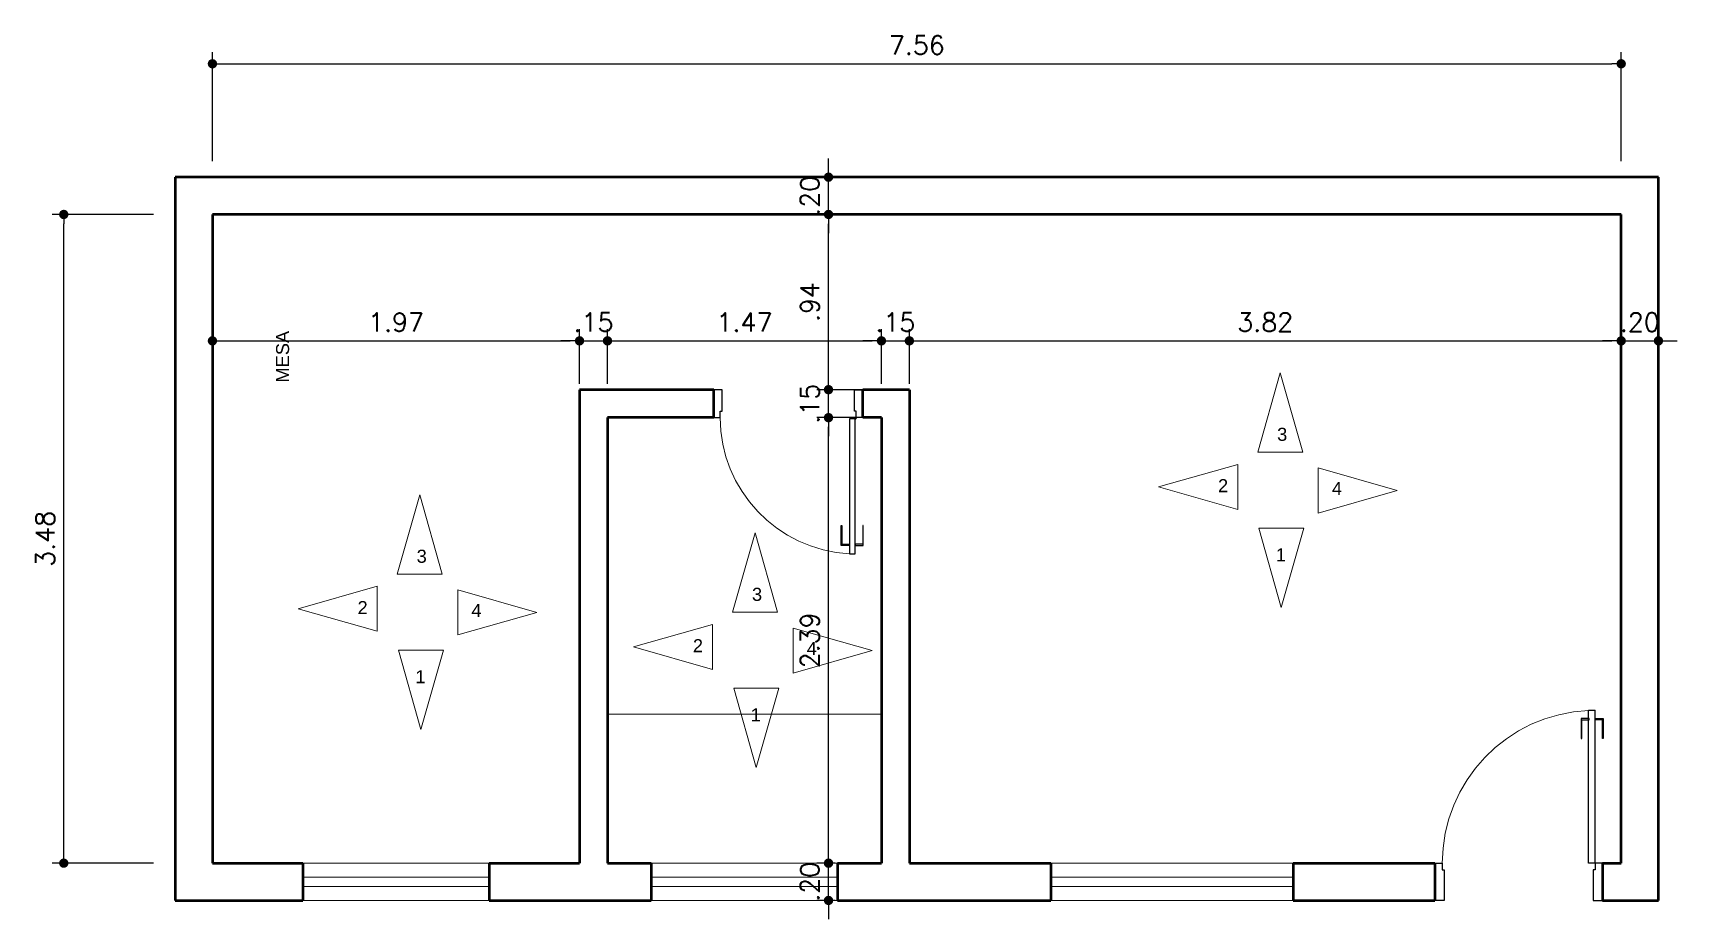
# Model space of a CAD drawing. Header units: millimetres. Extents: x -4763 to 645, y -25 to 217.
# Drawn here: x 25.92 to 34.74, y 26.42 to 31.17 of the extents above; entities that cross this region are included whole.
import ezdxf

# ---------------------------------------------------------------- set-up
doc = ezdxf.new("R2010")
doc.units = ezdxf.units.MM
doc.header["$LTSCALE"] = 0.5
doc.header["$PDMODE"] = 3
doc.linetypes.add('HIDDEN', pattern=[0.375, 0.25, -0.125])
doc.linetypes.add('HIDDEN2', pattern=[4.7625, 3.175, -1.5875])
for name, color, linetype, lineweight in [('A-TRACEJADO', 251, 'HIDDEN2', 18), ('Alvenaria-alta', 5, 'Continuous', 50), ('Alvenaria-baixa', 3, 'Continuous', 20), ('ARQ cota externa', 1, 'Continuous', 15), ('ARQ Esquadria 2', 2, 'Continuous', 20), ('ARQ Mobiliario', 34, 'Continuous', 13), ('Linha-projeção', 8, 'HIDDEN', 15), ('TEXTO 01', 1, 'Continuous', 18)]:
    doc.layers.add(name, color=color, linetype=linetype, lineweight=lineweight)
doc.layers.add('DETALHE', color=2, linetype='Continuous')
doc.layers.add('PORTAS', color=2, linetype='Continuous')
doc.styles.add('arial 7', font='arial.ttf', dxfattribs={"height": 0.07})
doc.styles.add('RS50', font='romans.shx', dxfattribs={"height": 0.1})
doc.dimstyles.new('Cota 50', dxfattribs={"dimscale": 0.05, "dimtxt": 0.1, "dimasz": 1, "dimexe": 1.25, "dimexo": 0.625, "dimgap": 1, "dimtad": 1, "dimzin": 4, "dimdsep": 46, "dimtxsty": 'RS50', "dimblk": 'DOT', "dimcen": 0.1, "dimclrd": 256, "dimclre": 256, "dimclrt": 256, "dimadec": 0, "dimazin": 0, "dimtfac": 1, "dimtix": 1, "dimtmove": 0, "dimatfit": 3, "dimldrblk": 'DOT', "dimfxl": 1.25, "dimarcsym": 0})

# ---------------------------------------------------------------- blocks, each defined once
blk = doc.blocks.new('_Dot')
at = {"color": 0, "linetype": 'ByBlock', "lineweight": -2}
blk.add_line((-0.5, 0), (-1, 0), dxfattribs=at)
at = {"color": 0, "linetype": 'ByBlock', "const_width": 0.5}
blk.add_lwpolyline([(-0.25, 0, 1), (0.25, 0, 1)], format="xyb", close=True, dxfattribs=at)
blk = doc.blocks.new('*D187')
at = {"layer": 'ARQ cota externa', "lineweight": -2, "transparency": 16777216}
for p, q in [((26.5624, 30.1959), (26.0187, 30.1959)), ((26.0812, 26.7659), (26.0812, 30.1459)), ((26.5624, 26.7159), (26.0187, 26.7159))]:
    blk.add_line(p, q, dxfattribs=at)
at = {"layer": 'DEFPOINTS', "color": 0, "transparency": 16777216}
for p in [(26.0812, 30.1959), (26.5937, 30.1959), (26.5937, 26.7159)]:
    blk.add_point(p, dxfattribs=at)
at = {"layer": 'ARQ cota externa', "lineweight": -2, "transparency": 16777216, "xscale": 0.05, "yscale": 0.05, "zscale": 0.05}
for p, rotation in [((26.0812, 30.1959), 90), ((26.0812, 26.7159), 270)]:
    blk.add_blockref('_Dot', p, dxfattribs=dict(at, rotation=rotation))
at = {"layer": 'ARQ cota externa', "transparency": 16777216, "insert": (25.9812, 28.4559), "char_height": 0.1, "attachment_point": 5, "rotation": 90, "style": 'RS50'}
blk.add_mtext('3.48', dxfattribs=at)
blk = doc.blocks.new('*D188')
at = {"layer": 'ARQ cota externa', "lineweight": -2, "transparency": 16777216}
for p, q in [((26.8791, 30.4827), (26.8791, 31.0668)), ((34.4391, 30.4827), (34.4391, 31.0668)), ((26.9291, 31.0043), (34.3891, 31.0043))]:
    blk.add_line(p, q, dxfattribs=at)
at = {"layer": 'DEFPOINTS', "color": 0, "transparency": 16777216}
for p in [(34.4391, 31.0043), (26.8791, 30.4514), (34.4391, 30.4514)]:
    blk.add_point(p, dxfattribs=at)
at = {"layer": 'ARQ cota externa', "lineweight": -2, "transparency": 16777216, "xscale": 0.05, "yscale": 0.05, "zscale": 0.05, "rotation": 180}
blk.add_blockref('_Dot', (26.8791, 31.0043), dxfattribs=at)
at = {"layer": 'ARQ cota externa', "lineweight": -2, "transparency": 16777216, "xscale": 0.05, "yscale": 0.05, "zscale": 0.05}
blk.add_blockref('_Dot', (34.4391, 31.0043), dxfattribs=at)
at = {"layer": 'ARQ cota externa', "transparency": 16777216, "insert": (30.6591, 31.1043), "char_height": 0.1, "attachment_point": 5, "style": 'RS50'}
blk.add_mtext('7.56', dxfattribs=at)
blk = doc.blocks.new('*D192')
at = {"layer": 'ARQ cota externa', "lineweight": -2, "transparency": 16777216}
for p, q in [((26.8791, 29.3941), (26.8791, 29.5804)), ((28.8491, 29.2871), (28.8491, 29.5804)), ((26.9291, 29.5179), (28.7991, 29.5179))]:
    blk.add_line(p, q, dxfattribs=at)
at = {"layer": 'DEFPOINTS', "color": 0, "transparency": 16777216}
for p in [(28.8491, 29.5179), (26.8791, 29.3629), (28.8491, 29.2559)]:
    blk.add_point(p, dxfattribs=at)
at = {"layer": 'ARQ cota externa', "lineweight": -2, "transparency": 16777216, "xscale": 0.05, "yscale": 0.05, "zscale": 0.05, "rotation": 180}
blk.add_blockref('_Dot', (26.8791, 29.5179), dxfattribs=at)
at = {"layer": 'ARQ cota externa', "lineweight": -2, "transparency": 16777216, "xscale": 0.05, "yscale": 0.05, "zscale": 0.05}
blk.add_blockref('_Dot', (28.8491, 29.5179), dxfattribs=at)
at = {"layer": 'ARQ cota externa', "transparency": 16777216, "insert": (27.8641, 29.6179), "char_height": 0.1, "attachment_point": 5, "style": 'RS50'}
blk.add_mtext('1.97', dxfattribs=at)
blk = doc.blocks.new('*D193')
at = {"layer": 'ARQ cota externa', "lineweight": -2, "transparency": 16777216}
for p, q in [((28.8491, 29.2871), (28.8491, 29.5804)), ((28.9991, 29.2871), (28.9991, 29.5804)), ((28.7991, 29.5179), (28.7491, 29.5179)), ((28.8491, 29.5179), (28.9991, 29.5179)), ((29.0491, 29.5179), (29.0991, 29.5179))]:
    blk.add_line(p, q, dxfattribs=at)
at = {"layer": 'DEFPOINTS', "color": 0, "transparency": 16777216}
for p in [(28.9991, 29.5179), (28.8491, 29.2559), (28.9991, 29.2559)]:
    blk.add_point(p, dxfattribs=at)
at = {"layer": 'ARQ cota externa', "lineweight": -2, "transparency": 16777216, "xscale": 0.05, "yscale": 0.05, "zscale": 0.05}
blk.add_blockref('_Dot', (28.8491, 29.5179), dxfattribs=at)
at = {"layer": 'ARQ cota externa', "lineweight": -2, "transparency": 16777216, "xscale": 0.05, "yscale": 0.05, "zscale": 0.05, "rotation": 180}
blk.add_blockref('_Dot', (28.9991, 29.5179), dxfattribs=at)
at = {"layer": 'ARQ cota externa', "transparency": 16777216, "insert": (28.9241, 29.6179), "char_height": 0.1, "attachment_point": 5, "style": 'RS50'}
blk.add_mtext('.15', dxfattribs=at)
blk = doc.blocks.new('*D189')
at = {"layer": 'ARQ cota externa', "lineweight": -2, "transparency": 16777216}
for p, q in [((28.9991, 29.2871), (28.9991, 29.5804)), ((30.4691, 29.2871), (30.4691, 29.5804)), ((29.0491, 29.5179), (30.4191, 29.5179))]:
    blk.add_line(p, q, dxfattribs=at)
at = {"layer": 'DEFPOINTS', "color": 0, "transparency": 16777216}
for p in [(30.4691, 29.5179), (28.9991, 29.2559), (30.4691, 29.2559)]:
    blk.add_point(p, dxfattribs=at)
at = {"layer": 'ARQ cota externa', "lineweight": -2, "transparency": 16777216, "xscale": 0.05, "yscale": 0.05, "zscale": 0.05, "rotation": 180}
blk.add_blockref('_Dot', (28.9991, 29.5179), dxfattribs=at)
at = {"layer": 'ARQ cota externa', "lineweight": -2, "transparency": 16777216, "xscale": 0.05, "yscale": 0.05, "zscale": 0.05}
blk.add_blockref('_Dot', (30.4691, 29.5179), dxfattribs=at)
at = {"layer": 'ARQ cota externa', "transparency": 16777216, "insert": (29.7341, 29.6179), "char_height": 0.1, "attachment_point": 5, "style": 'RS50'}
blk.add_mtext('1.47', dxfattribs=at)
blk = doc.blocks.new('*D194')
at = {"layer": 'ARQ cota externa', "lineweight": -2, "transparency": 16777216}
for p, q in [((30.4691, 29.2871), (30.4691, 29.5804)), ((30.6191, 29.2871), (30.6191, 29.5804)), ((30.4191, 29.5179), (30.3691, 29.5179)), ((30.4691, 29.5179), (30.6191, 29.5179)), ((30.6691, 29.5179), (30.7191, 29.5179))]:
    blk.add_line(p, q, dxfattribs=at)
at = {"layer": 'DEFPOINTS', "color": 0, "transparency": 16777216}
for p in [(30.6191, 29.5179), (30.4691, 29.2559), (30.6191, 29.2559)]:
    blk.add_point(p, dxfattribs=at)
at = {"layer": 'ARQ cota externa', "lineweight": -2, "transparency": 16777216, "xscale": 0.05, "yscale": 0.05, "zscale": 0.05}
blk.add_blockref('_Dot', (30.4691, 29.5179), dxfattribs=at)
at = {"layer": 'ARQ cota externa', "lineweight": -2, "transparency": 16777216, "xscale": 0.05, "yscale": 0.05, "zscale": 0.05, "rotation": 180}
blk.add_blockref('_Dot', (30.6191, 29.5179), dxfattribs=at)
at = {"layer": 'ARQ cota externa', "transparency": 16777216, "insert": (30.5441, 29.6179), "char_height": 0.1, "attachment_point": 5, "style": 'RS50'}
blk.add_mtext('.15', dxfattribs=at)
blk = doc.blocks.new('*D190')
at = {"layer": 'ARQ cota externa', "lineweight": -2, "transparency": 16777216}
for p, q in [((30.6191, 29.2871), (30.6191, 29.5804)), ((34.4391, 29.2871), (34.4391, 29.5804)), ((30.6691, 29.5179), (34.3891, 29.5179))]:
    blk.add_line(p, q, dxfattribs=at)
at = {"layer": 'DEFPOINTS', "color": 0, "transparency": 16777216}
for p in [(34.4391, 29.5179), (30.6191, 29.2559), (34.4391, 29.2559)]:
    blk.add_point(p, dxfattribs=at)
at = {"layer": 'ARQ cota externa', "lineweight": -2, "transparency": 16777216, "xscale": 0.05, "yscale": 0.05, "zscale": 0.05, "rotation": 180}
blk.add_blockref('_Dot', (30.6191, 29.5179), dxfattribs=at)
at = {"layer": 'ARQ cota externa', "lineweight": -2, "transparency": 16777216, "xscale": 0.05, "yscale": 0.05, "zscale": 0.05}
blk.add_blockref('_Dot', (34.4391, 29.5179), dxfattribs=at)
at = {"layer": 'ARQ cota externa', "transparency": 16777216, "insert": (32.5291, 29.6179), "char_height": 0.1, "attachment_point": 5, "style": 'RS50'}
blk.add_mtext('3.82', dxfattribs=at)
blk = doc.blocks.new('*D191')
at = {"layer": 'ARQ cota externa', "lineweight": -2, "transparency": 16777216}
for p, q in [((34.4391, 29.2871), (34.4391, 29.5804)), ((34.6391, 29.5491), (34.6391, 29.5804)), ((34.3891, 29.5179), (34.3391, 29.5179)), ((34.4391, 29.5179), (34.6391, 29.5179)), ((34.6891, 29.5179), (34.7391, 29.5179))]:
    blk.add_line(p, q, dxfattribs=at)
at = {"layer": 'DEFPOINTS', "color": 0, "transparency": 16777216}
for p in [(34.6391, 29.5179), (34.6391, 29.5179), (34.4391, 29.2559)]:
    blk.add_point(p, dxfattribs=at)
at = {"layer": 'ARQ cota externa', "lineweight": -2, "transparency": 16777216, "xscale": 0.05, "yscale": 0.05, "zscale": 0.05}
blk.add_blockref('_Dot', (34.4391, 29.5179), dxfattribs=at)
at = {"layer": 'ARQ cota externa', "lineweight": -2, "transparency": 16777216, "xscale": 0.05, "yscale": 0.05, "zscale": 0.05, "rotation": 180}
blk.add_blockref('_Dot', (34.6391, 29.5179), dxfattribs=at)
at = {"layer": 'ARQ cota externa', "transparency": 16777216, "insert": (34.5391, 29.6179), "char_height": 0.1, "attachment_point": 5, "style": 'RS50'}
blk.add_mtext('.20', dxfattribs=at)
blk = doc.blocks.new('*D182')
at = {"layer": 'ARQ cota externa', "lineweight": -2, "transparency": 16777216}
for p, q in [((30.1852, 26.7659), (30.1852, 26.8159)), ((30.2208, 26.7159), (30.1227, 26.7159)), ((30.1852, 26.5159), (30.1852, 26.7159)), ((30.2208, 26.5159), (30.1227, 26.5159)), ((30.1852, 26.4659), (30.1852, 26.4159))]:
    blk.add_line(p, q, dxfattribs=at)
at = {"layer": 'DEFPOINTS', "color": 0, "transparency": 16777216}
for p in [(30.1852, 26.7159), (30.252, 26.7159), (30.252, 26.5159)]:
    blk.add_point(p, dxfattribs=at)
at = {"layer": 'ARQ cota externa', "lineweight": -2, "transparency": 16777216, "xscale": 0.05, "yscale": 0.05, "zscale": 0.05}
for p, rotation in [((30.1852, 26.7159), 270), ((30.1852, 26.5159), 90)]:
    blk.add_blockref('_Dot', p, dxfattribs=dict(at, rotation=rotation))
at = {"layer": 'ARQ cota externa', "transparency": 16777216, "insert": (30.0852, 26.6159), "char_height": 0.1, "attachment_point": 5, "rotation": 90, "style": 'RS50'}
blk.add_mtext('.20', dxfattribs=at)
blk = doc.blocks.new('*D183')
at = {"layer": 'ARQ cota externa', "lineweight": -2, "transparency": 16777216}
for p, q in [((30.4379, 29.1059), (30.1227, 29.1059)), ((30.1852, 26.7659), (30.1852, 29.0559)), ((30.2208, 26.7159), (30.1227, 26.7159))]:
    blk.add_line(p, q, dxfattribs=at)
at = {"layer": 'DEFPOINTS', "color": 0, "transparency": 16777216}
for p in [(30.1852, 29.1059), (30.4691, 29.1059), (30.252, 26.7159)]:
    blk.add_point(p, dxfattribs=at)
at = {"layer": 'ARQ cota externa', "lineweight": -2, "transparency": 16777216, "xscale": 0.05, "yscale": 0.05, "zscale": 0.05}
for p, rotation in [((30.1852, 29.1059), 90), ((30.1852, 26.7159), 270)]:
    blk.add_blockref('_Dot', p, dxfattribs=dict(at, rotation=rotation))
at = {"layer": 'ARQ cota externa', "transparency": 16777216, "insert": (30.0852, 27.9109), "char_height": 0.1, "attachment_point": 5, "rotation": 90, "style": 'RS50'}
blk.add_mtext('2.39', dxfattribs=at)
blk = doc.blocks.new('*D184')
at = {"layer": 'ARQ cota externa', "lineweight": -2, "transparency": 16777216}
for p, q in [((30.1852, 29.3059), (30.1852, 29.3559)), ((30.4379, 29.2559), (30.1227, 29.2559)), ((30.1852, 29.1059), (30.1852, 29.2559)), ((30.4379, 29.1059), (30.1227, 29.1059)), ((30.1852, 29.0559), (30.1852, 29.0059))]:
    blk.add_line(p, q, dxfattribs=at)
at = {"layer": 'DEFPOINTS', "color": 0, "transparency": 16777216}
for p in [(30.1852, 29.2559), (30.4691, 29.2559), (30.4691, 29.1059)]:
    blk.add_point(p, dxfattribs=at)
at = {"layer": 'ARQ cota externa', "lineweight": -2, "transparency": 16777216, "xscale": 0.05, "yscale": 0.05, "zscale": 0.05}
for p, rotation in [((30.1852, 29.2559), 270), ((30.1852, 29.1059), 90)]:
    blk.add_blockref('_Dot', p, dxfattribs=dict(at, rotation=rotation))
at = {"layer": 'ARQ cota externa', "transparency": 16777216, "insert": (30.0852, 29.1809), "char_height": 0.1, "attachment_point": 5, "rotation": 90, "style": 'RS50'}
blk.add_mtext('.15', dxfattribs=at)
blk = doc.blocks.new('*D185')
at = {"layer": 'ARQ cota externa', "lineweight": -2, "transparency": 16777216}
for p, q in [((30.154, 30.1959), (30.1227, 30.1959)), ((30.1852, 29.3059), (30.1852, 30.1459)), ((30.4379, 29.2559), (30.1227, 29.2559))]:
    blk.add_line(p, q, dxfattribs=at)
at = {"layer": 'DEFPOINTS', "color": 0, "transparency": 16777216}
for p in [(30.1852, 30.1959), (30.1852, 30.1959), (30.4691, 29.2559)]:
    blk.add_point(p, dxfattribs=at)
at = {"layer": 'ARQ cota externa', "lineweight": -2, "transparency": 16777216, "xscale": 0.05, "yscale": 0.05, "zscale": 0.05}
for p, rotation in [((30.1852, 30.1959), 90), ((30.1852, 29.2559), 270)]:
    blk.add_blockref('_Dot', p, dxfattribs=dict(at, rotation=rotation))
at = {"layer": 'ARQ cota externa', "transparency": 16777216, "insert": (30.0852, 29.7259), "char_height": 0.1, "attachment_point": 5, "rotation": 90, "style": 'RS50'}
blk.add_mtext('.94', dxfattribs=at)
blk = doc.blocks.new('*D186')
at = {"layer": 'ARQ cota externa', "lineweight": -2, "transparency": 16777216}
for p, q in [((30.1852, 30.4459), (30.1852, 30.4959)), ((30.154, 30.3959), (30.1227, 30.3959)), ((30.1852, 30.1959), (30.1852, 30.3959)), ((30.154, 30.1959), (30.1227, 30.1959)), ((30.1852, 30.1459), (30.1852, 30.0959))]:
    blk.add_line(p, q, dxfattribs=at)
at = {"layer": 'DEFPOINTS', "color": 0, "transparency": 16777216}
for p in [(30.1852, 30.3959), (30.1852, 30.3959), (30.1852, 30.1959)]:
    blk.add_point(p, dxfattribs=at)
at = {"layer": 'ARQ cota externa', "lineweight": -2, "transparency": 16777216, "xscale": 0.05, "yscale": 0.05, "zscale": 0.05}
for p, rotation in [((30.1852, 30.3959), 270), ((30.1852, 30.1959), 90)]:
    blk.add_blockref('_Dot', p, dxfattribs=dict(at, rotation=rotation))
at = {"layer": 'ARQ cota externa', "transparency": 16777216, "insert": (30.0852, 30.2959), "char_height": 0.1, "attachment_point": 5, "rotation": 90, "style": 'RS50'}
blk.add_mtext('.20', dxfattribs=at)
blk = doc.blocks.new('P70')
at = {"layer": 'A-TRACEJADO'}
blk.add_arc((-0.149, -0.0328), 0.7322, 183.0662, 269.9559, dxfattribs=at)
at = {"layer": 'DETALHE', "color": 1}
for points in [[(-0.8365, -0.0415), (-0.8365, 0.0027), (-0.7284, 0.0027), (-0.7284, -0.0006), (-0.8285, -0.0006), (-0.8285, -0.0415)], [(-0.8365, -0.0724), (-0.8365, -0.1166), (-0.7284, -0.1166), (-0.7284, -0.1133), (-0.8285, -0.1133), (-0.8285, -0.0724)]]:
    blk.add_lwpolyline(points, close=True, dxfattribs=at)
at = {"layer": 'DETALHE', "color": 2}
for points in [[(-0.15, 0), (-0.15, -0.035), (-0.115, -0.035), (-0.115, -0.045), (0, -0.045), (0, 0)], [(-0.15, -0.8), (-0.15, -0.765), (-0.115, -0.765), (-0.115, -0.755), (0, -0.755), (0, -0.8)]]:
    blk.add_lwpolyline(points, close=True, dxfattribs=at)
blk.add_lwpolyline([(-0.8802, -0.0719), (-0.8802, -0.0411), (-0.1558, -0.0411), (-0.1558, -0.0719), (-0.8802, -0.0719)], dxfattribs=at)
blk.add_circle((-0.1531, -0.0379), 0.00326, dxfattribs=at)

msp = doc.modelspace()

# ---------------------------------------------------------------- linework, layer by layer
at = {"layer": 'Alvenaria-alta'}
for p, q in [((34.63915, 30.39588), (26.67915, 30.39588)), ((26.67915, 30.39588), (26.67915, 26.51588)), ((34.63915, 26.51588), (34.63915, 30.39588)), ((34.43915, 30.19588), (26.87915, 30.19588)), ((26.87915, 30.19588), (26.87915, 26.71588)), ((34.43915, 26.71588), (34.43915, 30.19588)), ((29.56915, 29.25588), (28.84915, 29.25588)), ((28.84915, 29.25588), (28.84915, 26.71588)), ((29.56915, 29.10588), (29.56915, 29.25588)), ((30.61915, 29.25588), (30.36915, 29.25588)), ((30.36915, 29.10588), (30.36915, 29.25588)), ((30.61915, 29.25588), (30.61915, 26.71588)), ((29.56915, 29.10588), (28.99915, 29.10588)), ((28.99915, 29.10588), (28.99915, 26.71588)), ((30.46915, 29.10588), (30.36915, 29.10588)), ((30.46915, 29.10588), (30.46915, 26.71588)), ((26.87915, 26.71588), (27.36415, 26.71588)), ((27.36415, 26.71588), (27.36415, 26.51588)), ((28.36415, 26.71588), (28.84915, 26.71588)), ((28.36415, 26.71588), (28.36415, 26.51588)), ((28.99915, 26.71588), (29.23415, 26.71588)), ((29.23415, 26.71588), (29.23415, 26.51588)), ((30.23415, 26.71588), (30.46915, 26.71588)), ((30.23415, 26.71588), (30.23415, 26.51588)), ((30.61915, 26.71588), (31.37915, 26.71588)), ((31.37915, 26.71588), (31.37915, 26.51588)), ((32.67915, 26.71588), (33.43915, 26.71588)), ((32.67915, 26.71588), (32.67915, 26.51588)), ((33.43915, 26.71588), (33.43915, 26.51588)), ((34.33915, 26.71588), (34.43915, 26.71588)), ((34.33915, 26.71588), (34.33915, 26.51588)), ((26.67915, 26.51588), (27.36415, 26.51588)), ((28.36415, 26.51588), (29.23415, 26.51588)), ((30.23415, 26.51588), (31.37915, 26.51588)), ((32.67915, 26.51588), (33.43915, 26.51588)), ((34.33915, 26.51588), (34.63915, 26.51588))]:
    msp.add_line(p, q, dxfattribs=at)
at = {"layer": 'ARQ Esquadria 2'}
for p, q in [((27.36415, 26.71588), (28.36415, 26.71588)), ((29.23415, 26.71588), (30.23415, 26.71588)), ((31.37915, 26.71588), (32.67915, 26.71588)), ((27.36415, 26.64088), (28.36415, 26.64088)), ((27.36415, 26.59088), (28.36415, 26.59088)), ((29.23415, 26.64088), (30.23415, 26.64088)), ((29.23415, 26.59088), (30.23415, 26.59088)), ((31.37915, 26.64088), (32.67915, 26.64088)), ((31.37915, 26.59088), (32.67915, 26.59088)), ((27.36415, 26.51588), (28.36415, 26.51588)), ((29.23415, 26.51588), (30.23415, 26.51588)), ((31.37915, 26.51588), (32.67915, 26.51588))]:
    msp.add_line(p, q, dxfattribs=at)
at = {"layer": 'ARQ Mobiliario'}
msp.add_line((28.99915, 27.51588), (30.46915, 27.51588), dxfattribs=at)
at = {"layer": 'DETALHE', "color": 1}
for points in [[(34.26782, 27.49221), (34.22364, 27.49221), (34.22364, 27.38411), (34.22694, 27.38411), (34.22694, 27.48422), (34.26782, 27.48422)], [(34.29872, 27.49221), (34.34289, 27.49221), (34.34289, 27.38411), (34.3396, 27.38411), (34.3396, 27.48422), (34.29872, 27.48422)]]:
    msp.add_lwpolyline(points, close=True, dxfattribs=at)
at = {"layer": 'Linha-projeção', "linetype": 'HIDDEN2'}
msp.add_arc((34.29915, 26.71588), 0.82, 92.444068, 180, dxfattribs=at)
at = {"layer": 'PORTAS'}
for p, q in [((34.26415, 26.71588), (34.26415, 27.53588)), ((34.26415, 27.53588), (34.29915, 27.53588)), ((34.29915, 26.71588), (34.29915, 27.53588)), ((33.43915, 26.71588), (33.47915, 26.71588)), ((33.47915, 26.71588), (33.47915, 26.68088)), ((33.47915, 26.68088), (33.48915, 26.68088)), ((33.48915, 26.68088), (33.48915, 26.51588)), ((34.33915, 26.71588), (34.26415, 26.71588)), ((34.29915, 26.68088), (34.28915, 26.68088)), ((34.28915, 26.68088), (34.28915, 26.51588)), ((34.33915, 26.71588), (34.29915, 26.71588)), ((34.29915, 26.71588), (34.29915, 26.68088)), ((33.48915, 26.51588), (33.43915, 26.51588)), ((34.28915, 26.51588), (34.33915, 26.51588))]:
    msp.add_line(p, q, dxfattribs=at)
at = {"layer": 'TEXTO 01'}
for p, q in [((32.60963, 29.34611), (32.4889, 28.92124)), ((32.73036, 28.92124), (32.60963, 29.34611)), ((32.38094, 28.85529), (31.95607, 28.73456)), ((33.23768, 28.71511), (32.8128, 28.83584)), ((27.99202, 28.69199), (27.87129, 28.26712)), ((28.11275, 28.26712), (27.99202, 28.69199)), ((31.95607, 28.73456), (32.38094, 28.61384)), ((32.8128, 28.59438), (33.23768, 28.71511)), ((32.49436, 28.5125), (32.61509, 28.08763)), ((32.61509, 28.08763), (32.73582, 28.5125)), ((29.79152, 28.48775), (29.6708, 28.06288)), ((29.91225, 28.06288), (29.79152, 28.48775)), ((27.76332, 28.20117), (27.33845, 28.08044)), ((28.62006, 28.06099), (28.19519, 28.18172)), ((27.33845, 28.08044), (27.76332, 27.95971)), ((28.19519, 27.94026), (28.62006, 28.06099)), ((29.56283, 27.99693), (29.13796, 27.8762)), ((30.41957, 27.85675), (29.9947, 27.97748)), ((27.87675, 27.85838), (27.99748, 27.43351)), ((27.99748, 27.43351), (28.11821, 27.85838)), ((29.13796, 27.8762), (29.56283, 27.75547)), ((29.9947, 27.73602), (30.41957, 27.85675)), ((29.67626, 27.65414), (29.79699, 27.22926)), ((29.79699, 27.22926), (29.91772, 27.65414))]:
    msp.add_line(p, q, dxfattribs=at)
for points in [[(32.38094, 28.85529), (32.38094, 28.61384)], [(32.73036, 28.92124), (32.4889, 28.92124)], [(32.8128, 28.59438), (32.8128, 28.83584)], [(32.49436, 28.5125), (32.73582, 28.5125)], [(28.11275, 28.26712), (27.87129, 28.26712)], [(27.76332, 28.20117), (27.76332, 27.95971)], [(28.19519, 27.94026), (28.19519, 28.18172)], [(29.91225, 28.06288), (29.6708, 28.06288)], [(29.56283, 27.99693), (29.56283, 27.75547)], [(29.9947, 27.73602), (29.9947, 27.97748)], [(27.87675, 27.85838), (28.11821, 27.85838)], [(29.67626, 27.65414), (29.91772, 27.65414)]]:
    msp.add_lwpolyline(points, dxfattribs=at)

# ---------------------------------------------------------------- block references
at = {"layer": 'Alvenaria-baixa', "xscale": -1, "rotation": 270}
msp.add_blockref('P70', (30.36915, 29.25588), dxfattribs=at)

# ---------------------------------------------------------------- texts
at = {"layer": 'ARQ cota externa', "insert": (27.22048, 29.29421), "char_height": 0.07, "attachment_point": 1, "rotation": 90, "style": 'arial 7'}
msp.add_mtext_dynamic_manual_height_columns('MESA', width=0.4325758, gutter_width=0.35, heights=[0], dxfattribs=at)
at = {"layer": 'TEXTO 01', "char_height": 0.07, "attachment_point": 1, "style": 'arial 7'}
for s, insert in [('3', (32.59267, 29.05149)), ('2', (32.27542, 28.77593)), ('4', (32.88648, 28.7611)), ('3', (27.97506, 28.39737)), ('1', (32.58566, 28.40529)), ('3', (29.77457, 28.19312)), ('2', (27.65781, 28.12181)), ('4', (28.26886, 28.10698)), ('2', (29.45732, 27.91757)), ('4', (30.06837, 27.90273)), ('1', (27.96804, 27.75117)), ('1', (29.76755, 27.54692))]:
    msp.add_mtext_dynamic_manual_height_columns(s, width=0.1864816, gutter_width=0.35, heights=[0], dxfattribs=dict(at, insert=insert))

# ---------------------------------------------------------------- dimensions: what is measured, and where the dimension line sits
at = {"layer": 'ARQ cota externa'}
for base, p1, p2, picture, middle in [((34.43915, 31.00431), (26.87915, 30.45141), (34.43915, 30.45141), '*D188', (30.65915, 31.10431)), ((28.84915, 29.51787), (26.87915, 29.36286), (28.84915, 29.25588), '*D192', (27.86415, 29.61787))]:
    dim = msp.add_linear_dim(base=base, p1=p1, p2=p2, dimstyle='Cota 50', dxfattribs=at)
    dim.commit()
    dim.dimension.update_dxf_attribs({"geometry": picture, "text_midpoint": middle})
for base, p1, p2, picture, middle in [((30.18522, 30.39588), (30.18522, 30.19588), (30.18522, 30.39588), '*D186', (30.08522, 30.29588)), ((30.18522, 30.19588), (30.46915, 29.25588), (30.18522, 30.19588), '*D185', (30.08522, 29.72588)), ((30.18522, 29.25588), (30.46915, 29.10588), (30.46915, 29.25588), '*D184', (30.08522, 29.18088)), ((30.18522, 29.10588), (30.252, 26.71588), (30.46915, 29.10588), '*D183', (30.08522, 27.91088))]:
    dim = msp.add_linear_dim(base=base, p1=p1, p2=p2, angle=90, dimstyle='Cota 50', override={"dimtmove": 1}, dxfattribs=at)
    dim.commit()
    dim.dimension.update_dxf_attribs({"geometry": picture, "text_midpoint": middle})
for base, p1, p2, picture, middle in [((26.08117, 30.19588), (26.59367, 26.71588), (26.59367, 30.19588), '*D187', (25.98117, 28.45588)), ((30.18522, 26.71588), (30.252, 26.51588), (30.252, 26.71588), '*D182', (30.08522, 26.61588))]:
    dim = msp.add_linear_dim(base=base, p1=p1, p2=p2, angle=90, dimstyle='Cota 50', dxfattribs=at)
    dim.commit()
    dim.dimension.update_dxf_attribs({"geometry": picture, "text_midpoint": middle})
for base, p1, p2, picture, middle in [((28.99915, 29.51787), (28.84915, 29.25588), (28.99915, 29.25588), '*D193', (28.92415, 29.61787)), ((30.46915, 29.51787), (28.99915, 29.25588), (30.46915, 29.25588), '*D189', (29.73415, 29.61787)), ((30.61915, 29.51787), (30.46915, 29.25588), (30.61915, 29.25588), '*D194', (30.54415, 29.61787)), ((34.43915, 29.51787), (30.61915, 29.25588), (34.43915, 29.25588), '*D190', (32.52915, 29.61787)), ((34.63915, 29.51787), (34.43915, 29.25588), (34.63915, 29.51787), '*D191', (34.53915, 29.61787))]:
    dim = msp.add_linear_dim(base=base, p1=p1, p2=p2, dimstyle='Cota 50', override={"dimtmove": 1}, dxfattribs=at)
    dim.commit()
    dim.dimension.update_dxf_attribs({"geometry": picture, "text_midpoint": middle})

doc.saveas('drawing.dxf')
